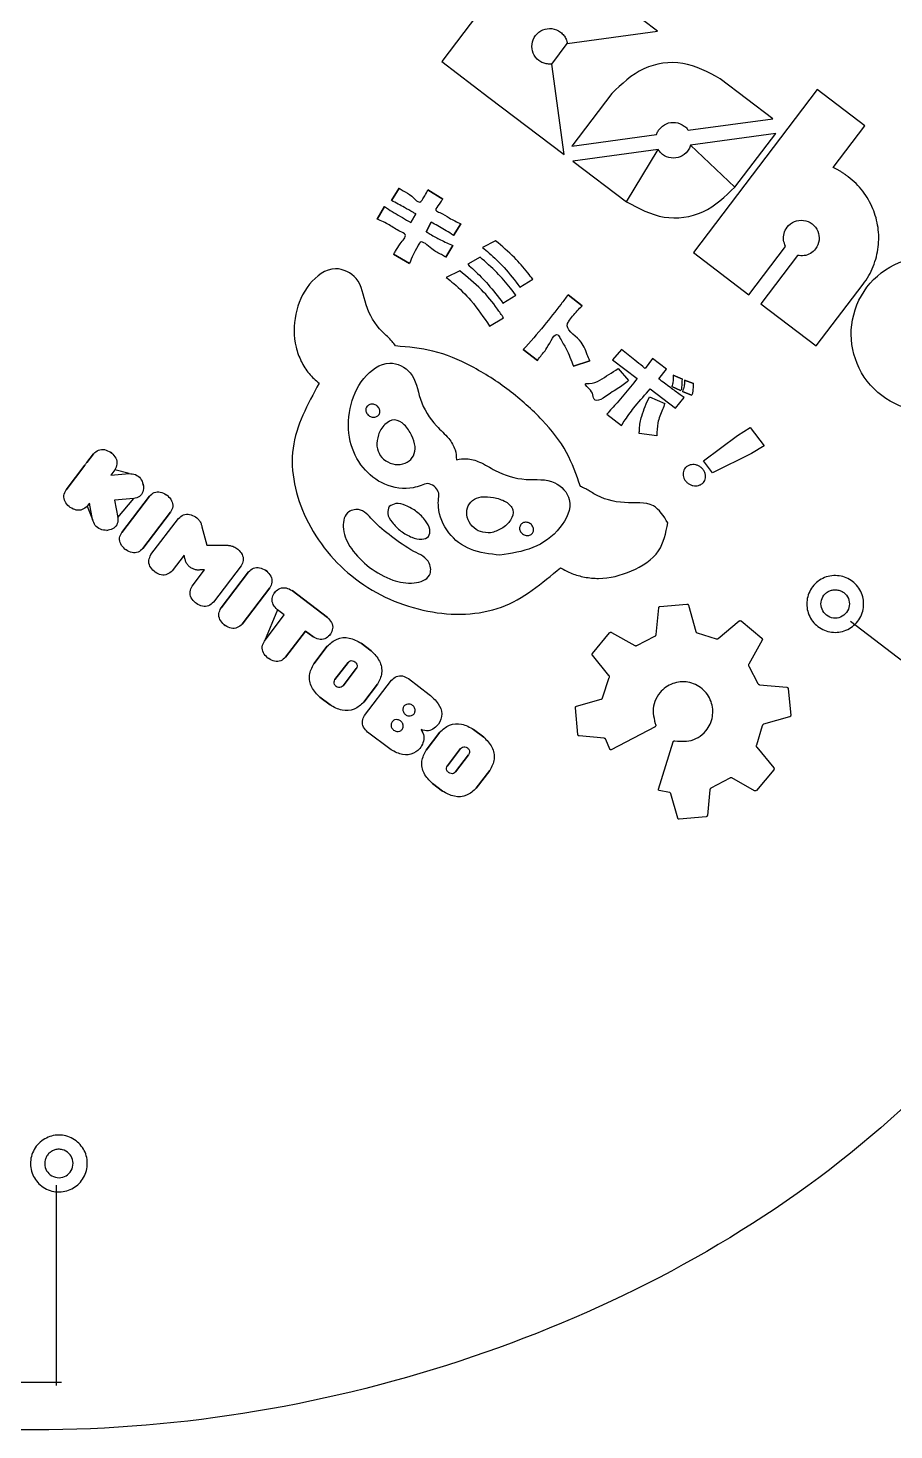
# Model space of a CAD drawing. Extents: x -4 to 108, y 0 to 58.
# Drawn here: x 86.25 to 98.44, y 5.64 to 25.37 of the extents above; entities that cross this region are included whole.
import ezdxf

# ---------------------------------------------------------------- set-up
doc = ezdxf.new("R2010")
doc.units = 0
doc.layers.add('B.Cu', color=7, linetype='CONTINUOUS')

msp = doc.modelspace()

# ---------------------------------------------------------------- linework, layer by layer
at = {"layer": 'B.Cu', "color": 7}
for points in [[(93.841414, 25.151953), (95.110562, 25.325745), (94.056093, 26.12672), (94.472291, 26.674637), (93.806497, 27.180374), (93.390299, 26.632457), (92.073651, 24.899113), (92.739444, 24.393376), (93.796776, 23.590226), (93.624149, 24.863161), (93.624149, 24.863161)], [(96.200463, 23.131681), (96.773279, 23.885783), (95.576125, 23.722226), (95.576125, 23.722226)], [(95.119078, 23.66111), (93.920565, 23.496173), (94.674766, 22.923282)], [(91.36805, 22.940594), (91.473715, 23.113645), (91.473715, 23.113645)], [(91.877816, 23.090374), (92.090493, 22.962207)], [(91.166108, 22.68167), (91.270998, 22.859281)], [(91.638023, 22.63366), (91.708945, 22.753178)], [(91.926976, 22.636931), (91.853437, 22.503178)], [(92.344092, 22.613449), (92.241843, 22.449938)], [(92.232893, 22.309192), (92.130234, 22.145177)], [(91.621853, 22.056212), (91.396345, 22.185151)], [(94.048656, 21.460391), (93.852374, 21.614375), (93.852374, 21.614375)], [(93.219861, 20.84273), (93.421177, 20.689585)], [(93.928952, 20.609978), (94.158087, 20.685719)], [(95.460621, 20.426946), (95.330869, 20.483976), (95.330869, 20.483976)], [(95.614975, 20.365034), (95.491219, 20.413066), (95.491219, 20.413066)], [(95.309926, 20.322819), (95.433811, 20.269436)], [(95.462598, 20.253665), (95.586826, 20.20037)], [(96.414844, 19.74476), (96.609853, 19.487848), (96.432956, 19.379256), (95.886227, 19.107588), (95.756221, 19.278862), (96.237863, 19.636231), (96.414844, 19.74476), (96.414844, 19.74476)], [(87.082382, 19.254739), (87.17678, 19.378572)], [(87.414669, 19.398901), (87.431073, 19.386396)], [(86.788154, 18.868767), (87.052499, 19.215539)], [(87.474496, 19.151622), (87.417336, 19.076639), (87.675096, 19.098666), (87.675096, 19.098666)], [(87.874054, 18.947), (87.877536, 18.927659)], [(87.74, 18.747237), (87.472228, 18.72426), (87.517122, 18.48153)], [(87.572632, 18.27082), (87.961258, 18.780625), (87.961258, 18.780625)], [(88.199147, 18.800954), (88.215551, 18.788449)], [(86.847981, 18.621488), (86.831577, 18.633993)], [(87.161132, 18.451109), (87.117975, 18.683932), (87.08587, 18.641817)], [(88.258974, 18.553675), (87.870348, 18.04387)], [(87.379586, 18.301108), (87.36009, 18.299442)], [(87.632459, 18.023541), (87.616055, 18.036046)], [(88.968805, 17.206512), (89.357431, 17.716317), (89.357431, 17.716317)], [(89.59532, 17.736647), (89.611725, 17.724142)], [(97.617034, 17.663577), (97.617034, 17.663577)], [(89.655147, 17.489367), (89.266521, 16.979562)], [(89.718701, 17.417399), (89.730041, 17.432275)], [(89.96793, 17.452604), (90.465712, 17.073143)], [(97.608286, 17.463487), (97.608286, 17.463487)], [(89.57961, 16.740893), (89.859663, 17.10827), (89.762124, 17.182624)], [(89.028632, 16.959233), (89.012228, 16.971738)], [(90.157379, 16.88132), (89.877326, 16.513943)], [(90.259906, 16.803163), (90.157379, 16.88132), (90.157379, 16.88132)], [(90.509135, 16.838369), (90.497795, 16.823493)], [(90.273969, 16.41934), (90.464757, 16.669619), (90.464757, 16.669619)], [(90.940535, 16.710278), (91.082521, 16.602041)], [(89.639437, 16.493613), (89.623033, 16.506118)], [(90.572473, 16.198941), (90.756365, 16.440174), (90.756365, 16.440174)], [(90.870974, 16.352807), (90.687081, 16.111575)], [(91.169367, 16.132493), (90.978578, 15.882214)], [(90.5028, 15.841555), (90.360814, 15.949792)], [(91.856167, 15.207045), (92.046955, 15.457323), (92.046955, 15.457323)], [(92.522734, 15.497982), (92.66472, 15.389746)], [(92.154748, 14.986746), (92.338563, 15.227878), (92.338563, 15.227878)], [(92.453172, 15.140512), (92.269356, 14.89938)], [(92.751565, 14.920197), (92.560777, 14.669918)], [(92.084998, 14.62926), (91.943012, 14.737496)], [(86.489373, 9.735131), (86.489373, 9.735131)], [(86.583734, 9.558482), (86.583734, 9.558468)]]:
    msp.add_lwpolyline(points, close=True, dxfattribs=at)
for points in [[(95.541767, 23.931942), (96.733413, 24.093065), (95.991454, 24.656658)], [(97.582311, 23.408667), (98.027943, 23.995333), (97.358792, 24.50362), (95.61556, 22.208686), (96.39607, 21.61581), (96.912868, 22.296165)], [(94.467417, 24.448087), (93.90435, 23.706819), (95.095938, 23.870634)], [(92.832717, 22.374904), (92.646814, 22.281801)], [(92.613981, 22.144095), (92.440786, 22.045061)], [(97.080551, 22.168793), (96.563753, 21.488438), (97.344362, 20.895487), (98.00293, 21.76248)], [(92.329685, 21.9518), (92.139075, 21.858426)], [(93.173929, 21.72264), (93.356279, 21.832921)], [(92.934739, 21.499102), (93.117442, 21.609815)], [(92.747583, 21.171975), (92.945425, 21.290432)], [(94.601881, 20.846569), (94.475927, 20.697356), (94.826095, 20.434829)], [(94.557513, 20.57578), (94.702637, 20.407714)], [(95.127487, 20.431672), (95.238229, 20.56771), (95.039599, 20.718811), (94.937495, 20.577019)], [(94.996978, 20.179275), (95.215741, 20.085468)], [(95.009397, 20.29212), (95.365563, 20.020595), (95.485401, 20.167807)], [(94.395785, 19.933115), (94.602768, 19.776244)], [(95.099855, 19.629169), (94.854878, 19.663887)], [(87.983665, 17.957361), (88.372368, 18.467267)], [(88.610257, 18.487596), (88.626661, 18.475091)], [(88.699525, 18.348826), (88.771121, 18.089397), (89.054998, 18.089131)], [(89.190837, 18.045018), (89.207241, 18.032513)], [(88.462035, 17.901644), (88.4488, 17.950033), (88.281381, 17.730411)], [(89.250664, 17.797739), (88.861961, 17.287833)], [(88.043492, 17.710082), (88.027088, 17.722587)], [(88.564245, 17.514783), (88.737104, 17.741542), (88.672153, 17.741629)], [(88.624072, 17.267504), (88.607668, 17.280009)], [(95.091625, 16.831874), (95.127341, 17.210427)], [(95.145487, 17.228517), (95.523925, 17.26266)], [(95.545035, 17.248126), (95.649714, 16.875624)], [(95.962366, 16.77653), (96.261592, 17.024205)], [(96.287189, 17.024157), (96.578956, 16.780679)], [(97.827428, 17.02267), (101.901848, 13.906098)], [(94.193817, 16.566218), (94.437245, 16.857996)], [(94.462383, 16.861877), (94.789845, 16.678037)], [(94.81866, 16.678602), (95.07472, 16.808816)], [(95.670401, 16.855642), (95.934039, 16.772099)], [(96.583528, 16.755504), (96.393406, 16.41679)], [(94.427367, 16.258392), (94.193795, 16.540592)], [(96.394253, 16.388102), (96.523658, 16.143663)], [(90.988479, 15.69432), (91.368217, 16.192466), (91.368217, 16.192466)], [(91.606106, 16.212795), (91.898724, 15.989732)], [(94.338064, 15.942493), (94.431685, 16.230162)], [(96.546969, 16.126899), (96.932194, 16.090589)], [(96.950284, 16.072442), (96.984453, 15.693993)], [(93.989601, 15.424417), (93.95543, 15.802877)], [(93.969992, 15.823988), (94.318082, 15.921806)], [(95.073679, 15.594998), (95.085786, 15.559116)], [(96.969947, 15.672883), (96.603888, 15.569996)], [(91.324519, 15.236483), (91.049858, 15.445858), (91.031902, 15.459546)], [(94.361299, 15.37292), (94.007663, 15.406214)], [(95.07636, 15.535664), (94.459676, 15.212265)], [(96.584189, 15.549253), (96.501952, 15.273993)], [(94.438425, 15.219998), (94.383454, 15.355676)], [(95.123093, 14.658664), (95.330888, 15.32328)], [(95.352308, 15.33677), (95.38979, 15.331239)], [(96.506693, 15.245551), (96.746159, 14.956287)], [(96.129424, 14.813093), (95.863164, 14.669479)], [(96.477441, 14.634379), (96.157996, 14.813657)], [(96.746122, 14.930661), (96.502643, 14.638922)], [(95.277678, 14.609244), (95.134354, 14.639049)], [(95.846372, 14.646167), (95.812421, 14.286204)], [(95.394673, 14.248544), (95.298618, 14.590504)], [(95.794274, 14.268113), (95.415783, 14.23401)], [(86.650184, 9.08427), (86.650184, 6.262047)]]:
    msp.add_lwpolyline(points, dxfattribs=at)
for points, knots in [([(93.624149, 24.863161), (93.603199, 24.862151), (93.56104, 24.860118), (93.498308, 24.877227), (93.422043, 24.920412), (93.352156, 25.010292), (93.333822, 25.144609), (93.385007, 25.270509), (93.492574, 25.353725), (93.627102, 25.372447), (93.732307, 25.329474), (93.793914, 25.267921), (93.827012, 25.212869), (93.836635, 25.172166), (93.841414, 25.151953)], [0, 0, 0, 0, 0.062613, 0.125998, 0.191869, 0.323486, 0.450579, 0.581312, 0.712682, 0.839998, 0.971635, 1.036403, 1.099265, 1.16128, 1.16128, 1.16128, 1.16128]), ([(95.991454, 24.656658), (95.821664, 24.748045), (95.487022, 24.928161), (94.880738, 24.845273), (94.606583, 24.581821), (94.467417, 24.448087)], [0, 0, 0, 0, 0.56841, 1.120285, 1.689238, 1.689238, 1.689238, 1.689238]), ([(95.095938, 23.870634), (95.09901, 23.878938), (95.105203, 23.895684), (95.117289, 23.920008), (95.127732, 23.934945), (95.133013, 23.9425)], [0, 0, 0, 0, 0.026559, 0.053551, 0.081175, 0.081175, 0.081175, 0.081175]), ([(95.133013, 23.9425), (95.165403, 23.973657), (95.229164, 24.034992), (95.36706, 24.050903), (95.459449, 24.01293), (95.507125, 23.972824), (95.526452, 23.953536), (95.536736, 23.939035), (95.541767, 23.931942)], [0, 0, 0, 0, 0.131703, 0.259266, 0.390543, 0.418892, 0.446096, 0.472142, 0.472142, 0.472142, 0.472142]), ([(95.576125, 23.722226), (95.573054, 23.712383), (95.566871, 23.69257), (95.5525, 23.664268), (95.516457, 23.610028), (95.435233, 23.54741), (95.300812, 23.529685), (95.206128, 23.567849), (95.157374, 23.610526), (95.136363, 23.634331), (95.124878, 23.652125), (95.119078, 23.66111)], [0, 0, 0, 0, 0.03089, 0.062178, 0.094788, 0.226139, 0.353943, 0.485283, 0.516663, 0.54808, 0.580132, 0.580132, 0.580132, 0.580132]), ([(98.190326, 22.150092), (98.200165, 22.195996), (98.219639, 22.286852), (98.226254, 22.425696), (98.216381, 22.56293), (98.187754, 22.697517), (98.142526, 22.82879), (98.079844, 22.954948), (98.001712, 23.074569), (97.905812, 23.183475), (97.821436, 23.256385), (97.75889, 23.302015), (97.724184, 23.325694), (97.689974, 23.34867), (97.655301, 23.370352), (97.619464, 23.390373), (97.594737, 23.402549), (97.582311, 23.408667)], [0, 0, 0, 0, 0.140641, 0.278361, 0.4153, 0.552429, 0.689919, 0.830769, 0.974003, 1.117333, 1.264652, 1.307465, 1.349574, 1.390683, 1.43109, 1.472221, 1.513768, 1.513768, 1.513768, 1.513768]), ([(91.473715, 23.113645), (91.49272, 23.101253), (91.553389, 23.06169), (91.650152, 23.025876), (91.756919, 22.887755), (91.806214, 22.962285), (91.842971, 23.011573), (91.865214, 23.061874), (91.877816, 23.090374)], [0, 0, 0, 0, 0.066844, 0.213392, 0.358682, 0.387075, 0.457672, 0.549966, 0.549966, 0.549966, 0.549966]), ([(94.674766, 22.923282), (94.844893, 22.831651), (95.180003, 22.651159), (95.786972, 22.734233), (96.061264, 22.997883), (96.200463, 23.131681)], [0, 0, 0, 0, 0.569597, 1.12197, 1.691133, 1.691133, 1.691133, 1.691133]), ([(91.708945, 22.753178), (91.695377, 22.761245), (91.643475, 22.792104), (91.530362, 22.8556), (91.429451, 22.908441), (91.36805, 22.940594)], [0, 0, 0, 0, 0.047357, 0.181147, 0.389071, 0.389071, 0.389071, 0.389071]), ([(92.090493, 22.962207), (92.085413, 22.956094), (92.066435, 22.933262), (92.040108, 22.884273), (91.961199, 22.804328), (92.086531, 22.760435), (92.183408, 22.688547), (92.287347, 22.63997), (92.344092, 22.613449)], [0, 0, 0, 0, 0.02358, 0.088076, 0.185066, 0.248852, 0.401401, 0.584823, 0.584823, 0.584823, 0.584823]), ([(91.270998, 22.859281), (91.279871, 22.852593), (91.323081, 22.820025), (91.445575, 22.744501), (91.560419, 22.678356), (91.638023, 22.63366)], [0, 0, 0, 0, 0.033327, 0.162296, 0.431055, 0.431055, 0.431055, 0.431055]), ([(91.396345, 22.185151), (91.406343, 22.199602), (91.440051, 22.248322), (91.480118, 22.334373), (91.606047, 22.45727), (91.450012, 22.519897), (91.340213, 22.603626), (91.225075, 22.655238), (91.166108, 22.68167)], [0, 0, 0, 0, 0.052001, 0.175318, 0.321377, 0.402099, 0.582942, 0.772787, 0.772787, 0.772787, 0.772787]), ([(91.853437, 22.503178), (91.873523, 22.491225), (91.9408, 22.451193), (92.065304, 22.382189), (92.174287, 22.334719), (92.232893, 22.309192)], [0, 0, 0, 0, 0.070125, 0.234878, 0.426544, 0.426544, 0.426544, 0.426544]), ([(92.241843, 22.449938), (92.232208, 22.456425), (92.190443, 22.484541), (92.085812, 22.547599), (91.989516, 22.601758), (91.926976, 22.636931)], [0, 0, 0, 0, 0.034844, 0.151034, 0.366302, 0.366302, 0.366302, 0.366302]), ([(96.912868, 22.296165), (96.901288, 22.325339), (96.878057, 22.383866), (96.886253, 22.481218), (96.9335, 22.579891), (97.032347, 22.655878), (97.166829, 22.674183), (97.293196, 22.623175), (97.376308, 22.515213), (97.394543, 22.380652), (97.347455, 22.265474), (97.265875, 22.193117), (97.174535, 22.158206), (97.111907, 22.165261), (97.080551, 22.168793)], [0, 0, 0, 0, 0.093126, 0.186826, 0.283238, 0.414734, 0.54235, 0.673499, 0.804836, 0.93225, 1.063689, 1.159988, 1.253264, 1.34679, 1.34679, 1.34679, 1.34679]), ([(92.130234, 22.145177), (92.110829, 22.15726), (92.045472, 22.197955), (91.933188, 22.241314), (91.785226, 22.408668), (91.725667, 22.268535), (91.667475, 22.182863), (91.6368, 22.097707), (91.621853, 22.056212)], [0, 0, 0, 0, 0.067503, 0.227345, 0.415608, 0.479318, 0.616265, 0.746413, 0.746413, 0.746413, 0.746413]), ([(93.356279, 21.832921), (93.332728, 21.863822), (93.251881, 21.969902), (93.086233, 22.160693), (92.923317, 22.298351), (92.832717, 22.374904)], [0, 0, 0, 0, 0.116576, 0.400191, 0.755507, 0.755507, 0.755507, 0.755507]), ([(93.117442, 21.609815), (93.091747, 21.642924), (93.007088, 21.752012), (92.848367, 21.939878), (92.694857, 22.073629), (92.613981, 22.144095)], [0, 0, 0, 0, 0.125756, 0.414352, 0.735695, 0.735695, 0.735695, 0.735695]), ([(92.646814, 22.281801), (92.678262, 22.255445), (92.784659, 22.16627), (92.971969, 21.989155), (93.102537, 21.816852), (93.173929, 21.72264)], [0, 0, 0, 0, 0.123122, 0.416566, 0.77059, 0.77059, 0.77059, 0.77059]), ([(99.582411, 21.928958), (99.411737, 22.020995), (99.075223, 22.202463), (98.481997, 22.109611), (98.01685, 21.753089), (97.794585, 21.204564), (97.874471, 20.621891), (98.234394, 20.154019), (98.781678, 19.932657), (99.364692, 20.01183), (99.833511, 20.373153), (100.052259, 20.916917), (99.98236, 21.513539), (99.717033, 21.789129), (99.582411, 21.928958)], [0, 0, 0, 0, 0.56833, 1.120556, 1.689595, 2.258837, 2.811337, 3.379721, 3.948664, 4.501281, 5.070522, 5.639562, 6.191905, 6.760793, 6.760793, 6.760793, 6.760793]), ([(98.00293, 21.76248), (98.031058, 21.802543), (98.086746, 21.881862), (98.150403, 22.012499), (98.177049, 22.104335), (98.190326, 22.150092)], [0, 0, 0, 0, 0.146728, 0.290496, 0.433257, 0.433257, 0.433257, 0.433257]), ([(91.4251, 20.894486), (91.408769, 20.916259), (91.374139, 20.962424), (91.311911, 21.030464), (91.15149, 21.169468), (90.986833, 21.448154), (90.940551, 21.856178), (90.535725, 22.054922), (90.167236, 21.768249), (89.993789, 21.350594), (89.985946, 20.953846), (90.091103, 20.678484), (90.199136, 20.501264), (90.300069, 20.412886), (90.349631, 20.369489)], [0, 0, 0, 0, 0.081626, 0.173077, 0.275959, 0.717421, 1.113021, 1.43206, 1.85532, 2.321825, 2.782772, 2.997189, 3.200985, 3.397604, 3.397604, 3.397604, 3.397604]), ([(92.945425, 21.290432), (92.916543, 21.331997), (92.820752, 21.469852), (92.631047, 21.707883), (92.434641, 21.866851), (92.329685, 21.9518)], [0, 0, 0, 0, 0.151911, 0.503832, 0.907727, 0.907727, 0.907727, 0.907727]), ([(92.440786, 22.045061), (92.470181, 22.018021), (92.569039, 21.927084), (92.742694, 21.752258), (92.867273, 21.588036), (92.934739, 21.499102)], [0, 0, 0, 0, 0.119839, 0.403026, 0.737547, 0.737547, 0.737547, 0.737547]), ([(92.139075, 21.858426), (92.174266, 21.830257), (92.297414, 21.731683), (92.518059, 21.515043), (92.66423, 21.296562), (92.747583, 21.171975)], [0, 0, 0, 0, 0.135252, 0.473305, 0.921867, 0.921867, 0.921867, 0.921867]), ([(93.852374, 21.614375), (93.819478, 21.570644), (93.709274, 21.42414), (93.503918, 21.16216), (93.319149, 20.954381), (93.219861, 20.84273)], [0, 0, 0, 0, 0.164174, 0.549996, 0.998127, 0.998127, 0.998127, 0.998127]), ([(94.158087, 20.685719), (94.145431, 20.714382), (94.101782, 20.813236), (94.045509, 20.999317), (93.799115, 21.132425), (93.870807, 21.256975), (93.935223, 21.341412), (94.003298, 21.412815), (94.048656, 21.460391)], [0, 0, 0, 0, 0.093441, 0.322261, 0.613513, 0.640873, 0.739206, 0.935547, 0.935547, 0.935547, 0.935547]), ([(93.421177, 20.689585), (93.432569, 20.706184), (93.475019, 20.768034), (93.567045, 20.856137), (93.676382, 21.122131), (93.762849, 20.962302), (93.842273, 20.831769), (93.895973, 20.694363), (93.928952, 20.609978)], [0, 0, 0, 0, 0.059302, 0.220978, 0.461218, 0.519757, 0.687091, 0.953403, 0.953403, 0.953403, 0.953403]), ([(94.02689, 18.917682), (93.970039, 19.0805), (93.850185, 19.423758), (93.486481, 19.874667), (93.031087, 20.282143), (92.513459, 20.61416), (91.973147, 20.84893), (91.602126, 20.879771), (91.4251, 20.894486)], [0, 0, 0, 0, 0.514057, 1.083748, 1.711393, 2.343608, 2.924191, 3.453984, 3.453984, 3.453984, 3.453984]), ([(94.937495, 20.577019), (94.925951, 20.586483), (94.878203, 20.625623), (94.766476, 20.715658), (94.665859, 20.795683), (94.601881, 20.846569)], [0, 0, 0, 0, 0.044782, 0.18522, 0.430462, 0.430462, 0.430462, 0.430462]), ([(91.968593, 18.921622), (91.938254, 18.939142), (91.878857, 18.973441), (91.778328, 18.924811), (91.583821, 18.869761), (91.262514, 18.915012), (90.938745, 19.17056), (90.75003, 19.560626), (90.756857, 20.022825), (90.931012, 20.441334), (91.299166, 20.727649), (91.704574, 20.529458), (91.748354, 20.119087), (91.947629, 19.805896), (92.166038, 19.615139), (92.271507, 19.448651), (92.278904, 19.340575), (92.282107, 19.293775)], [0, 0, 0, 0, 0.098536, 0.192915, 0.31011, 0.713848, 1.096992, 1.508142, 1.969089, 2.435594, 2.858854, 3.177893, 3.573494, 4.014955, 4.263161, 4.445291, 4.584392, 4.584392, 4.584392, 4.584392]), ([(94.702637, 20.407714), (94.67777, 20.386579), (94.596492, 20.317499), (94.463684, 20.250469), (94.232083, 20.069929), (94.202165, 20.206402), (94.185279, 20.271684), (94.054013, 20.370947), (94.197696, 20.357552), (94.337602, 20.433742), (94.470427, 20.519532), (94.557513, 20.57578)], [0, 0, 0, 0, 0.095551, 0.312314, 0.555255, 0.59481, 0.688443, 0.803777, 0.853601, 1.013662, 1.318419, 1.318419, 1.318419, 1.318419]), ([(90.349631, 20.369489), (90.187538, 20.072631), (89.860055, 19.472876), (90.106999, 18.393041), (90.814841, 17.544018), (91.83078, 17.089289), (92.950502, 17.106068), (93.484118, 17.553698), (93.74631, 17.77364)], [0, 0, 0, 0, 0.98495, 1.989935, 3.09041, 4.204051, 5.23945, 6.239628, 6.239628, 6.239628, 6.239628]), ([(94.826095, 20.434829), (94.794641, 20.396926), (94.70047, 20.283447), (94.559871, 20.113709), (94.444802, 19.987063), (94.395785, 19.933115)], [0, 0, 0, 0, 0.147767, 0.442407, 0.661054, 0.661054, 0.661054, 0.661054]), ([(95.485401, 20.167807), (95.466353, 20.181555), (95.40155, 20.228329), (95.281813, 20.315707), (95.182094, 20.390639), (95.127487, 20.431672)], [0, 0, 0, 0, 0.070474, 0.239761, 0.444675, 0.444675, 0.444675, 0.444675]), ([(95.330869, 20.483976), (95.331189, 20.47381), (95.332206, 20.441526), (95.331086, 20.386382), (95.316988, 20.344034), (95.309926, 20.322819)], [0, 0, 0, 0, 0.030546, 0.097007, 0.163719, 0.163719, 0.163719, 0.163719]), ([(95.433811, 20.269436), (95.436236, 20.270917), (95.450754, 20.27978), (95.456149, 20.341643), (95.458733, 20.390933), (95.460621, 20.426946)], [0, 0, 0, 0, 0.008377, 0.050139, 0.163414, 0.163414, 0.163414, 0.163414]), ([(95.491219, 20.413066), (95.491283, 20.404708), (95.491502, 20.376076), (95.486344, 20.321547), (95.47111, 20.277999), (95.462598, 20.253665)], [0, 0, 0, 0, 0.025084, 0.08593, 0.162991, 0.162991, 0.162991, 0.162991]), ([(95.586826, 20.20037), (95.590124, 20.20331), (95.605579, 20.217087), (95.617059, 20.277218), (95.615829, 20.329053), (95.614975, 20.365034)], [0, 0, 0, 0, 0.013119, 0.061482, 0.171249, 0.171249, 0.171249, 0.171249]), ([(94.602768, 19.776244), (94.620111, 19.802401), (94.681654, 19.895219), (94.812002, 20.07183), (94.937403, 20.211775), (95.009397, 20.29212)], [0, 0, 0, 0, 0.094156, 0.334111, 0.657586, 0.657586, 0.657586, 0.657586]), ([(94.854878, 19.663887), (94.854875, 19.684998), (94.854865, 19.766416), (94.891878, 19.944407), (94.956757, 20.089393), (94.996978, 20.179275)], [0, 0, 0, 0, 0.063289, 0.244081, 0.538979, 0.538979, 0.538979, 0.538979]), ([(91.023428, 20.045769), (91.035944, 20.056392), (91.061416, 20.078011), (91.115163, 20.07891), (91.163741, 20.057262), (91.198012, 20.016283), (91.208426, 19.965793), (91.189808, 19.918556), (91.146935, 19.890754), (91.094663, 19.888631), (91.045553, 19.91072), (91.0118, 19.95127), (90.999983, 20.002923), (91.015666, 20.031584), (91.023428, 20.045769)], [0, 0, 0, 0, 0.047966, 0.097614, 0.151008, 0.203614, 0.251666, 0.298754, 0.34672, 0.396367, 0.449761, 0.502368, 0.55042, 0.597508, 0.597508, 0.597508, 0.597508]), ([(95.215741, 20.085468), (95.203421, 20.057056), (95.165007, 19.968466), (95.107097, 19.819024), (95.102216, 19.691065), (95.099855, 19.629169)], [0, 0, 0, 0, 0.093041, 0.2901, 0.474732, 0.474732, 0.474732, 0.474732]), ([(91.15907, 19.482799), (91.163706, 19.536821), (91.17334, 19.649101), (91.257789, 19.791387), (91.411969, 19.882209), (91.568023, 19.787051), (91.652134, 19.644511), (91.709924, 19.492446), (91.689626, 19.344982), (91.592344, 19.245769), (91.453906, 19.213529), (91.314152, 19.251457), (91.198207, 19.3457), (91.172038, 19.437373), (91.15907, 19.482799)], [0, 0, 0, 0, 0.160824, 0.334256, 0.483639, 0.636135, 0.816588, 0.983296, 1.113591, 1.238896, 1.375333, 1.519892, 1.661244, 1.800084, 1.800084, 1.800084, 1.800084]), ([(87.17678, 19.378572), (87.197997, 19.398035), (87.240724, 19.437228), (87.335457, 19.443633), (87.38765, 19.414159), (87.414669, 19.398901)], [0, 0, 0, 0, 0.084482, 0.170129, 0.26205, 0.26205, 0.26205, 0.26205]), ([(87.431073, 19.386396), (87.452944, 19.364385), (87.495193, 19.321866), (87.514115, 19.228821), (87.487642, 19.177237), (87.474496, 19.151622)], [0, 0, 0, 0, 0.091921, 0.177569, 0.26205, 0.26205, 0.26205, 0.26205]), ([(87.052499, 19.215539), (87.055216, 19.220329), (87.060645, 19.229902), (87.070691, 19.24308), (87.078483, 19.250851), (87.082382, 19.254739)], [0, 0, 0, 0, 0.016507, 0.032994, 0.049501, 0.049501, 0.049501, 0.049501]), ([(92.282107, 19.293775), (92.329872, 19.301765), (92.439585, 19.320117), (92.631053, 19.261005), (92.878236, 19.098615), (93.240292, 18.984906), (93.651388, 19.0455), (93.956612, 18.709306), (93.747156, 18.287622), (93.37041, 18.021623), (93.052421, 17.974045), (92.893086, 17.950205)], [0, 0, 0, 0, 0.143825, 0.330357, 0.581128, 1.032569, 1.439889, 1.754651, 2.168914, 2.642886, 3.118891, 3.118891, 3.118891, 3.118891]), ([(95.470602, 19.111026), (95.473285, 19.123527), (95.478557, 19.148096), (95.500568, 19.180113), (95.531018, 19.204397), (95.567435, 19.220913), (95.608053, 19.226875), (95.649549, 19.221854), (95.689796, 19.208125), (95.725865, 19.184546), (95.755044, 19.153173), (95.777096, 19.117423), (95.788677, 19.07835), (95.788367, 19.039128), (95.778213, 19.002049), (95.756767, 18.969937), (95.726103, 18.945783), (95.689823, 18.929159), (95.649238, 18.923197), (95.60773, 18.928126), (95.567489, 18.942016), (95.531385, 18.965535), (95.502053, 18.996855), (95.480267, 19.032643), (95.468144, 19.071812), (95.469784, 19.097986), (95.470602, 19.111026)], [0, 0, 0, 0, 0.038048, 0.074776, 0.113779, 0.153763, 0.193317, 0.235345, 0.278031, 0.319829, 0.363214, 0.405603, 0.444801, 0.483766, 0.521814, 0.558562, 0.597536, 0.637484, 0.676999, 0.718961, 0.761748, 0.803626, 0.846911, 0.889373, 0.928577, 0.967498, 0.967498, 0.967498, 0.967498]), ([(87.675096, 19.098666), (87.705595, 19.096444), (87.766353, 19.092017), (87.843428, 19.033195), (87.863819, 18.975806), (87.874054, 18.947)], [0, 0, 0, 0, 0.090442, 0.180172, 0.270601, 0.270601, 0.270601, 0.270601]), ([(86.831577, 18.633993), (86.809706, 18.656004), (86.767457, 18.698524), (86.748535, 18.791568), (86.775008, 18.843152), (86.788154, 18.868767)], [0, 0, 0, 0, 0.091921, 0.177569, 0.26205, 0.26205, 0.26205, 0.26205]), ([(87.877536, 18.927659), (87.878497, 18.898338), (87.880364, 18.841312), (87.82401, 18.767386), (87.768527, 18.754079), (87.74, 18.747237)], [0, 0, 0, 0, 0.086117, 0.167488, 0.253605, 0.253605, 0.253605, 0.253605]), ([(87.961258, 18.780625), (87.982475, 18.800088), (88.025202, 18.839281), (88.119935, 18.845686), (88.172128, 18.816212), (88.199147, 18.800954)], [0, 0, 0, 0, 0.084482, 0.170129, 0.26205, 0.26205, 0.26205, 0.26205]), ([(88.215551, 18.788449), (88.237422, 18.766438), (88.279671, 18.723918), (88.298593, 18.630874), (88.27212, 18.57929), (88.258974, 18.553675)], [0, 0, 0, 0, 0.091921, 0.177569, 0.26205, 0.26205, 0.26205, 0.26205]), ([(92.893086, 17.950205), (92.751063, 17.965142), (92.480086, 17.993641), (92.143604, 18.243211), (92.022803, 18.538653), (92.026908, 18.737888), (92.040797, 18.848444), (91.99267, 18.89722), (91.968593, 18.921622)], [0, 0, 0, 0, 0.422044, 0.805251, 1.19752, 1.31467, 1.411986, 1.509419, 1.509419, 1.509419, 1.509419]), ([(92.762493, 18.263049), (92.815547, 18.280062), (92.924673, 18.315057), (93.048007, 18.425264), (93.104872, 18.595845), (92.969212, 18.720363), (92.808351, 18.764361), (92.642743, 18.782654), (92.501239, 18.730523), (92.422624, 18.616365), (92.422315, 18.47604), (92.494878, 18.352678), (92.617305, 18.267154), (92.713987, 18.26442), (92.762493, 18.263049)], [0, 0, 0, 0, 0.165446, 0.340306, 0.48588, 0.636428, 0.82044, 0.992401, 1.126371, 1.251025, 1.383199, 1.524359, 1.666285, 1.80919, 1.80919, 1.80919, 1.80919]), ([(95.25668, 18.404325), (95.19682, 18.500321), (95.059498, 18.720546), (94.621481, 18.659979), (94.317675, 18.745648), (94.150482, 18.855725), (94.087811, 18.88931), (94.046689, 18.908461), (94.02689, 18.917682)], [0, 0, 0, 0, 0.314723, 0.722002, 1.173489, 1.250558, 1.321117, 1.386632, 1.386632, 1.386632, 1.386632]), ([(87.08587, 18.641817), (87.064653, 18.622355), (87.021927, 18.583161), (86.927193, 18.576756), (86.875, 18.60623), (86.847981, 18.621488)], [0, 0, 0, 0, 0.084482, 0.170129, 0.26205, 0.26205, 0.26205, 0.26205]), ([(91.05736, 17.776518), (90.965286, 17.859856), (90.798993, 18.010371), (90.67141, 18.284551), (90.698893, 18.554061), (90.946283, 18.628738), (91.12469, 18.403594), (91.372971, 18.207206), (91.638589, 18.011611), (91.918944, 17.896077), (91.930606, 17.618439), (91.655313, 17.535073), (91.357828, 17.586911), (91.163864, 17.70931), (91.05736, 17.776518)], [0, 0, 0, 0, 0.368018, 0.664674, 0.897561, 1.060947, 1.304989, 1.661856, 2.037129, 2.312484, 2.480732, 2.719528, 3.024831, 3.396616, 3.396616, 3.396616, 3.396616]), ([(91.334136, 18.635663), (91.364677, 18.652793), (91.437811, 18.693812), (91.582553, 18.647268), (91.725134, 18.567665), (91.843028, 18.449562), (91.915879, 18.330542), (91.904361, 18.199813), (91.777677, 18.161511), (91.642364, 18.200299), (91.495481, 18.283421), (91.381785, 18.398089), (91.299921, 18.524524), (91.324059, 18.602929), (91.334136, 18.635663)], [0, 0, 0, 0, 0.101464, 0.242966, 0.42098, 0.59744, 0.735256, 0.833966, 0.935505, 1.077021, 1.255036, 1.431496, 1.569326, 1.66811, 1.66811, 1.66811, 1.66811]), ([(87.36009, 18.299442), (87.329587, 18.301657), (87.268827, 18.306069), (87.191701, 18.364863), (87.171349, 18.422283), (87.161132, 18.451109)], [0, 0, 0, 0, 0.090455, 0.180185, 0.27064, 0.27064, 0.27064, 0.27064]), ([(87.517122, 18.48153), (87.518093, 18.452225), (87.519983, 18.395203), (87.463611, 18.321282), (87.408118, 18.307959), (87.379586, 18.301108)], [0, 0, 0, 0, 0.08607, 0.167468, 0.253609, 0.253609, 0.253609, 0.253609]), ([(88.372368, 18.467267), (88.393585, 18.486729), (88.436312, 18.525923), (88.531045, 18.532328), (88.583238, 18.502854), (88.610257, 18.487596)], [0, 0, 0, 0, 0.084482, 0.170129, 0.26205, 0.26205, 0.26205, 0.26205]), ([(88.626661, 18.475091), (88.639636, 18.46348), (88.664969, 18.44081), (88.690308, 18.396548), (88.69649, 18.364543), (88.699525, 18.348826)], [0, 0, 0, 0, 0.052028, 0.101585, 0.149402, 0.149402, 0.149402, 0.149402]), ([(93.187138, 18.381588), (93.199654, 18.392211), (93.225126, 18.413829), (93.278872, 18.414728), (93.327451, 18.393081), (93.361721, 18.352102), (93.372136, 18.301612), (93.353517, 18.254374), (93.310644, 18.226573), (93.258372, 18.22445), (93.209262, 18.246539), (93.17551, 18.287088), (93.163693, 18.338742), (93.179376, 18.367403), (93.187138, 18.381588)], [0, 0, 0, 0, 0.047966, 0.097614, 0.151008, 0.203614, 0.251666, 0.298754, 0.34672, 0.396367, 0.449761, 0.502368, 0.55042, 0.597508, 0.597508, 0.597508, 0.597508]), ([(93.74631, 17.77364), (93.798292, 17.74447), (93.90463, 17.684798), (94.086845, 17.636275), (94.373925, 17.606591), (94.748154, 17.704327), (95.166561, 17.962331), (95.228017, 18.263746), (95.25668, 18.404325)], [0, 0, 0, 0, 0.178181, 0.364496, 0.561214, 1.037157, 1.511119, 1.925384, 1.925384, 1.925384, 1.925384]), ([(87.616055, 18.036046), (87.594184, 18.058057), (87.551935, 18.100577), (87.533013, 18.193621), (87.559486, 18.245205), (87.572632, 18.27082)], [0, 0, 0, 0, 0.091921, 0.177569, 0.26205, 0.26205, 0.26205, 0.26205]), ([(87.870348, 18.04387), (87.849131, 18.024407), (87.806405, 17.985214), (87.711671, 17.978809), (87.659478, 18.008283), (87.632459, 18.023541)], [0, 0, 0, 0, 0.084482, 0.170129, 0.26205, 0.26205, 0.26205, 0.26205]), ([(88.027088, 17.722587), (88.005222, 17.744606), (87.96298, 17.787146), (87.944088, 17.880182), (87.970537, 17.93176), (87.983665, 17.957361)], [0, 0, 0, 0, 0.091928, 0.177594, 0.262022, 0.262022, 0.262022, 0.262022]), ([(89.054998, 18.089131), (89.060754, 18.088983), (89.072196, 18.088688), (89.089147, 18.086204), (89.100104, 18.083327), (89.105561, 18.081895)], [0, 0, 0, 0, 0.017264, 0.034317, 0.051237, 0.051237, 0.051237, 0.051237]), ([(89.105561, 18.081895), (89.115447, 18.07981), (89.135514, 18.075577), (89.164491, 18.063147), (89.18195, 18.051133), (89.190837, 18.045018)], [0, 0, 0, 0, 0.030266, 0.061436, 0.09375, 0.09375, 0.09375, 0.09375]), ([(89.207241, 18.032513), (89.229112, 18.010502), (89.271361, 17.967982), (89.290283, 17.874937), (89.26381, 17.823354), (89.250664, 17.797739)], [0, 0, 0, 0, 0.091921, 0.177569, 0.26205, 0.26205, 0.26205, 0.26205]), ([(88.672153, 17.741629), (88.655846, 17.740833), (88.623352, 17.739245), (88.576143, 17.753673), (88.534157, 17.778459), (88.499152, 17.812384), (88.472756, 17.854008), (88.465617, 17.885728), (88.462035, 17.901644)], [0, 0, 0, 0, 0.048665, 0.096971, 0.145472, 0.193814, 0.242103, 0.290735, 0.290735, 0.290735, 0.290735]), ([(89.357431, 17.716317), (89.378648, 17.73578), (89.421375, 17.774974), (89.516108, 17.781378), (89.568302, 17.751904), (89.59532, 17.736647)], [0, 0, 0, 0, 0.084482, 0.170129, 0.26205, 0.26205, 0.26205, 0.26205]), ([(88.281381, 17.730411), (88.260173, 17.710969), (88.217445, 17.671801), (88.122729, 17.665369), (88.070518, 17.694831), (88.043492, 17.710082)], [0, 0, 0, 0, 0.084428, 0.170094, 0.262022, 0.262022, 0.262022, 0.262022]), ([(89.611725, 17.724142), (89.633595, 17.702131), (89.675844, 17.659611), (89.694767, 17.566566), (89.668293, 17.514982), (89.655147, 17.489367)], [0, 0, 0, 0, 0.091921, 0.177569, 0.26205, 0.26205, 0.26205, 0.26205]), ([(97.617034, 17.663577), (97.651319, 17.660464), (97.719615, 17.654264), (97.81494, 17.612267), (97.925188, 17.52784), (98.01538, 17.371376), (98.015146, 17.155318), (97.907272, 16.967108), (97.719089, 16.859181), (97.502873, 16.859181), (97.31469, 16.967108), (97.206815, 17.155317), (97.206585, 17.371378), (97.297468, 17.529058), (97.410369, 17.614588), (97.510176, 17.656814), (97.581313, 17.661316), (97.617034, 17.663577)], [0, 0, 0, 0, 0.102712, 0.204604, 0.307316, 0.516394, 0.719274, 0.928352, 1.13743, 1.34031, 1.549388, 1.758466, 1.961346, 2.170424, 2.277168, 2.382995, 2.489739, 2.489739, 2.489739, 2.489739]), ([(88.607668, 17.280009), (88.585802, 17.302029), (88.54356, 17.344568), (88.524668, 17.437604), (88.551117, 17.489182), (88.564245, 17.514783)], [0, 0, 0, 0, 0.091928, 0.177594, 0.262022, 0.262022, 0.262022, 0.262022]), ([(89.762124, 17.182624), (89.740253, 17.204635), (89.698004, 17.247155), (89.679082, 17.3402), (89.705555, 17.391784), (89.718701, 17.417399)], [0, 0, 0, 0, 0.091921, 0.177569, 0.26205, 0.26205, 0.26205, 0.26205]), ([(89.730041, 17.432275), (89.751258, 17.451737), (89.793985, 17.490931), (89.888718, 17.497336), (89.940911, 17.467862), (89.96793, 17.452604)], [0, 0, 0, 0, 0.084482, 0.170129, 0.26205, 0.26205, 0.26205, 0.26205]), ([(97.608286, 17.463487), (97.591088, 17.461995), (97.556831, 17.459022), (97.508973, 17.438106), (97.453641, 17.395985), (97.408577, 17.317644), (97.408676, 17.209635), (97.46262, 17.115524), (97.556711, 17.061556), (97.664827, 17.061556), (97.758919, 17.115524), (97.812863, 17.209635), (97.81296, 17.317646), (97.76761, 17.396483), (97.711191, 17.439058), (97.661494, 17.460068), (97.626072, 17.462344), (97.608286, 17.463487)], [0, 0, 0, 0, 0.0515, 0.102587, 0.154086, 0.258625, 0.360065, 0.464604, 0.56915, 0.670596, 0.775141, 0.87968, 0.98112, 1.085659, 1.138814, 1.191516, 1.244671, 1.244671, 1.244671, 1.244671]), ([(88.861961, 17.287833), (88.840753, 17.268391), (88.798025, 17.229223), (88.703309, 17.222791), (88.651098, 17.252253), (88.624072, 17.267504)], [0, 0, 0, 0, 0.084428, 0.170094, 0.262022, 0.262022, 0.262022, 0.262022]), ([(89.012228, 16.971738), (88.990357, 16.993749), (88.948108, 17.036269), (88.929186, 17.129314), (88.955659, 17.180897), (88.968805, 17.206512)], [0, 0, 0, 0, 0.091921, 0.177569, 0.26205, 0.26205, 0.26205, 0.26205]), ([(95.127341, 17.210427), (95.128156, 17.213396), (95.129786, 17.219336), (95.136581, 17.226239), (95.142531, 17.227761), (95.145487, 17.228517)], [0, 0, 0, 0, 0.009147, 0.018296, 0.027336, 0.027336, 0.027336, 0.027336]), ([(95.523925, 17.26266), (95.526989, 17.26251), (95.533172, 17.262205), (95.541148, 17.25655), (95.543743, 17.250926), (95.545035, 17.248126)], [0, 0, 0, 0, 0.009073, 0.018309, 0.027468, 0.027468, 0.027468, 0.027468]), ([(89.266521, 16.979562), (89.245304, 16.9601), (89.202578, 16.920906), (89.107845, 16.914501), (89.055651, 16.943975), (89.028632, 16.959233)], [0, 0, 0, 0, 0.084482, 0.170129, 0.26205, 0.26205, 0.26205, 0.26205]), ([(90.465712, 17.073143), (90.487583, 17.051132), (90.529832, 17.008612), (90.548755, 16.915567), (90.522281, 16.863984), (90.509135, 16.838369)], [0, 0, 0, 0, 0.091921, 0.177569, 0.26205, 0.26205, 0.26205, 0.26205]), ([(96.261592, 17.024205), (96.264236, 17.025754), (96.269554, 17.028867), (96.279262, 17.028862), (96.284558, 17.025719), (96.287189, 17.024157)], [0, 0, 0, 0, 0.00909, 0.018279, 0.02735, 0.02735, 0.02735, 0.02735]), ([(90.497795, 16.823493), (90.476578, 16.80403), (90.433852, 16.764836), (90.339119, 16.758431), (90.286925, 16.787906), (90.259906, 16.803163)], [0, 0, 0, 0, 0.084482, 0.170129, 0.26205, 0.26205, 0.26205, 0.26205]), ([(90.464757, 16.669619), (90.507191, 16.708544), (90.592644, 16.786932), (90.78211, 16.799741), (90.886498, 16.740793), (90.940535, 16.710278)], [0, 0, 0, 0, 0.168963, 0.340259, 0.524101, 0.524101, 0.524101, 0.524101]), ([(94.437245, 16.857996), (94.439569, 16.859994), (94.444242, 16.864011), (94.453794, 16.865789), (94.459575, 16.863637), (94.462448, 16.862568)], [0, 0, 0, 0, 0.009093, 0.018287, 0.027372, 0.027372, 0.027372, 0.027372]), ([(95.07472, 16.808816), (95.077488, 16.810508), (95.083192, 16.813995), (95.089242, 16.822245), (95.090847, 16.828729), (95.091625, 16.831874)], [0, 0, 0, 0, 0.009679, 0.019945, 0.029609, 0.029609, 0.029609, 0.029609]), ([(95.649714, 16.875624), (95.650997, 16.872644), (95.653656, 16.866471), (95.661148, 16.85942), (95.66738, 16.856876), (95.670401, 16.855642)], [0, 0, 0, 0, 0.009666, 0.020029, 0.029778, 0.029778, 0.029778, 0.029778]), ([(95.934039, 16.772099), (95.937197, 16.771324), (95.94371, 16.769727), (95.953857, 16.771345), (95.959586, 16.774836), (95.962366, 16.77653)], [0, 0, 0, 0, 0.009696, 0.020001, 0.029715, 0.029715, 0.029715, 0.029715]), ([(96.578956, 16.780679), (96.580957, 16.778362), (96.584983, 16.773703), (96.586783, 16.764151), (96.584609, 16.758376), (96.583528, 16.755504)], [0, 0, 0, 0, 0.009084, 0.018273, 0.027363, 0.027363, 0.027363, 0.027363]), ([(89.623033, 16.506118), (89.601162, 16.528129), (89.558913, 16.570649), (89.539991, 16.663694), (89.566464, 16.715278), (89.57961, 16.740893)], [0, 0, 0, 0, 0.091921, 0.177569, 0.26205, 0.26205, 0.26205, 0.26205]), ([(91.082521, 16.602041), (91.126263, 16.558019), (91.210761, 16.47298), (91.248605, 16.28689), (91.195659, 16.183723), (91.169367, 16.132493)], [0, 0, 0, 0, 0.183842, 0.355138, 0.524101, 0.524101, 0.524101, 0.524101]), ([(94.789845, 16.678037), (94.792888, 16.676889), (94.799178, 16.674514), (94.809454, 16.674719), (94.815656, 16.677335), (94.81866, 16.678602)], [0, 0, 0, 0, 0.009707, 0.020064, 0.029795, 0.029795, 0.029795, 0.029795]), ([(89.877326, 16.513943), (89.856109, 16.49448), (89.813383, 16.455286), (89.71865, 16.448882), (89.666456, 16.478356), (89.639437, 16.493613)], [0, 0, 0, 0, 0.084482, 0.170129, 0.26205, 0.26205, 0.26205, 0.26205]), ([(90.360814, 15.949792), (90.317078, 15.993822), (90.232587, 16.078882), (90.194773, 16.264962), (90.247695, 16.368124), (90.273969, 16.41934)], [0, 0, 0, 0, 0.183849, 0.355163, 0.524073, 0.524073, 0.524073, 0.524073]), ([(90.756365, 16.440174), (90.765158, 16.448332), (90.78279, 16.46469), (90.821132, 16.467147), (90.855996, 16.452044), (90.879776, 16.422415), (90.88759, 16.38481), (90.876502, 16.363455), (90.870974, 16.352807)], [0, 0, 0, 0, 0.035052, 0.070286, 0.10781, 0.145274, 0.180531, 0.215591, 0.215591, 0.215591, 0.215591]), ([(94.193795, 16.540592), (94.192239, 16.543234), (94.189108, 16.548552), (94.18911, 16.558275), (94.192255, 16.563582), (94.193817, 16.566218)], [0, 0, 0, 0, 0.009094, 0.018303, 0.027386, 0.027386, 0.027386, 0.027386]), ([(96.393406, 16.41679), (96.392201, 16.413776), (96.389707, 16.407541), (96.390098, 16.397225), (96.392893, 16.391088), (96.394253, 16.388102)], [0, 0, 0, 0, 0.009671, 0.020006, 0.029801, 0.029801, 0.029801, 0.029801]), ([(90.687081, 16.111575), (90.678279, 16.103423), (90.660625, 16.087074), (90.622293, 16.084645), (90.587423, 16.099726), (90.563623, 16.129343), (90.555834, 16.166966), (90.566936, 16.188301), (90.572473, 16.198941)], [0, 0, 0, 0, 0.035061, 0.070317, 0.107781, 0.145305, 0.180539, 0.215591, 0.215591, 0.215591, 0.215591]), ([(91.368217, 16.192466), (91.389434, 16.211928), (91.432161, 16.251122), (91.526894, 16.257527), (91.579087, 16.228053), (91.606106, 16.212795)], [0, 0, 0, 0, 0.084482, 0.170129, 0.26205, 0.26205, 0.26205, 0.26205]), ([(94.431685, 16.230162), (94.432473, 16.233307), (94.434095, 16.239787), (94.432624, 16.249941), (94.429087, 16.255628), (94.427367, 16.258392)], [0, 0, 0, 0, 0.009677, 0.019936, 0.029638, 0.029638, 0.029638, 0.029638]), ([(91.898724, 15.989732), (91.944276, 15.94972), (92.028279, 15.875932), (92.094033, 15.717182), (92.047074, 15.585906), (91.97094, 15.510718), (91.883462, 15.465039), (91.818954, 15.485187), (91.784487, 15.495952)], [0, 0, 0, 0, 0.181014, 0.333814, 0.482796, 0.564838, 0.655495, 0.759509, 0.759509, 0.759509, 0.759509]), ([(95.38979, 15.331239), (95.392401, 15.330973), (95.397984, 15.330404), (95.406576, 15.329997), (95.45832, 15.330727), (95.554546, 15.324946), (95.687585, 15.379495), (95.81732, 15.488505), (95.90204, 15.672047), (95.881427, 15.898189), (95.750686, 16.084954), (95.543542, 16.18015), (95.317367, 16.159932), (95.151997, 16.043734), (95.067887, 15.896575), (95.038258, 15.755973), (95.060524, 15.662225), (95.069613, 15.611305), (95.071445, 15.60292), (95.072967, 15.597524), (95.073679, 15.594998)], [0, 0, 0, 0, 0.007874, 0.016833, 0.025783, 0.163153, 0.301515, 0.444885, 0.664617, 0.877835, 1.097559, 1.317271, 1.530471, 1.750197, 1.893568, 2.031927, 2.169299, 2.178213, 2.187158, 2.19503, 2.19503, 2.19503, 2.19503]), ([(96.523658, 16.143663), (96.52537, 16.140898), (96.528907, 16.135185), (96.537274, 16.129211), (96.543806, 16.127654), (96.546969, 16.126899)], [0, 0, 0, 0, 0.009703, 0.020039, 0.029744, 0.029744, 0.029744, 0.029744]), ([(96.932194, 16.090589), (96.935162, 16.089875), (96.94117, 16.088431), (96.947998, 16.081444), (96.949525, 16.075432), (96.950284, 16.072442)], [0, 0, 0, 0, 0.009033, 0.018289, 0.027449, 0.027449, 0.027449, 0.027449]), ([(90.978578, 15.882214), (90.936153, 15.84331), (90.850699, 15.764947), (90.661249, 15.752111), (90.556845, 15.811047), (90.5028, 15.841555)], [0, 0, 0, 0, 0.168909, 0.340224, 0.524073, 0.524073, 0.524073, 0.524073]), ([(91.543239, 15.824794), (91.553965, 15.834654), (91.575565, 15.854509), (91.622603, 15.856812), (91.665193, 15.838054), (91.695016, 15.801623), (91.703932, 15.756629), (91.688299, 15.714249), (91.651574, 15.687967), (91.605859, 15.684686), (91.56284, 15.703786), (91.533476, 15.739875), (91.523206, 15.785796), (91.536595, 15.811861), (91.543239, 15.824794)], [0, 0, 0, 0, 0.042541, 0.085668, 0.131955, 0.178207, 0.221285, 0.263815, 0.306261, 0.349316, 0.395567, 0.441853, 0.484958, 0.527414, 0.527414, 0.527414, 0.527414]), ([(93.95543, 15.802877), (93.955582, 15.805948), (93.955889, 15.81214), (93.961558, 15.82012), (93.96719, 15.822702), (93.969992, 15.823988)], [0, 0, 0, 0, 0.009093, 0.018337, 0.027493, 0.027493, 0.027493, 0.027493]), ([(94.318082, 15.921806), (94.321069, 15.923077), (94.327252, 15.925707), (94.334391, 15.933158), (94.336863, 15.93944), (94.338064, 15.942493)], [0, 0, 0, 0, 0.009677, 0.020034, 0.029824, 0.029824, 0.029824, 0.029824]), ([(91.031902, 15.459546), (91.010031, 15.481557), (90.967782, 15.524077), (90.94886, 15.617122), (90.975333, 15.668705), (90.988479, 15.69432)], [0, 0, 0, 0, 0.091921, 0.177569, 0.26205, 0.26205, 0.26205, 0.26205]), ([(91.37628, 15.605775), (91.386999, 15.615628), (91.408584, 15.635469), (91.455604, 15.63771), (91.498147, 15.61892), (91.527986, 15.582545), (91.536963, 15.53758), (91.521312, 15.495201), (91.484586, 15.468882), (91.438833, 15.465561), (91.395804, 15.484666), (91.366432, 15.520764), (91.356191, 15.566731), (91.369614, 15.59282), (91.37628, 15.605775)], [0, 0, 0, 0, 0.04251, 0.085596, 0.131875, 0.17812, 0.221156, 0.263655, 0.306186, 0.349263, 0.395515, 0.441803, 0.48493, 0.527471, 0.527471, 0.527471, 0.527471]), ([(96.984453, 15.693993), (96.984301, 15.690934), (96.983995, 15.684756), (96.978355, 15.676782), (96.97274, 15.674178), (96.969947, 15.672883)], [0, 0, 0, 0, 0.00906, 0.018298, 0.027443, 0.027443, 0.027443, 0.027443]), ([(91.784487, 15.495952), (91.801086, 15.465369), (91.832905, 15.406742), (91.815129, 15.307634), (91.761411, 15.209448), (91.643162, 15.130694), (91.471803, 15.143384), (91.376016, 15.203931), (91.324519, 15.236483)], [0, 0, 0, 0, 0.101452, 0.194487, 0.286088, 0.434549, 0.590358, 0.771522, 0.771522, 0.771522, 0.771522]), ([(92.046955, 15.457323), (92.089389, 15.496249), (92.174842, 15.574636), (92.364309, 15.587446), (92.468696, 15.528497), (92.522734, 15.497982)], [0, 0, 0, 0, 0.168963, 0.340259, 0.524101, 0.524101, 0.524101, 0.524101]), ([(94.007663, 15.406214), (94.004705, 15.407036), (93.998772, 15.408683), (93.991888, 15.415499), (93.99036, 15.421457), (93.989601, 15.424417)], [0, 0, 0, 0, 0.009122, 0.018289, 0.027345, 0.027345, 0.027345, 0.027345]), ([(95.085786, 15.559116), (95.08626, 15.556111), (95.087212, 15.550082), (95.083634, 15.541151), (95.078775, 15.537485), (95.07636, 15.535664)], [0, 0, 0, 0, 0.009022, 0.018097, 0.027061, 0.027061, 0.027061, 0.027061]), ([(96.603888, 15.569996), (96.600919, 15.568665), (96.594811, 15.565927), (96.587742, 15.558515), (96.585349, 15.552277), (96.584189, 15.549253)], [0, 0, 0, 0, 0.009707, 0.019976, 0.029636, 0.029636, 0.029636, 0.029636]), ([(91.943012, 14.737496), (91.899276, 14.781527), (91.814785, 14.866586), (91.776971, 15.052666), (91.829893, 15.155828), (91.856167, 15.207045)], [0, 0, 0, 0, 0.183849, 0.355163, 0.524073, 0.524073, 0.524073, 0.524073]), ([(92.338563, 15.227878), (92.347365, 15.236057), (92.364995, 15.252439), (92.403357, 15.254874), (92.438183, 15.239734), (92.46199, 15.210151), (92.46983, 15.172532), (92.458718, 15.151173), (92.453172, 15.140512)], [0, 0, 0, 0, 0.035106, 0.070321, 0.107838, 0.145295, 0.180533, 0.215647, 0.215647, 0.215647, 0.215647]), ([(92.66472, 15.389746), (92.708461, 15.345724), (92.792959, 15.260684), (92.830804, 15.074594), (92.777857, 14.971427), (92.751565, 14.920197)], [0, 0, 0, 0, 0.183842, 0.355138, 0.524101, 0.524101, 0.524101, 0.524101]), ([(94.383454, 15.355676), (94.381936, 15.358508), (94.378817, 15.364326), (94.370817, 15.370576), (94.364413, 15.372153), (94.361299, 15.37292)], [0, 0, 0, 0, 0.00958, 0.019677, 0.029234, 0.029234, 0.029234, 0.029234]), ([(94.459676, 15.212265), (94.45695, 15.2113), (94.451621, 15.209414), (94.44286, 15.212502), (94.439938, 15.217441), (94.438425, 15.219998)], [0, 0, 0, 0, 0.008496, 0.01661, 0.025317, 0.025317, 0.025317, 0.025317]), ([(95.330888, 15.32328), (95.332258, 15.326021), (95.334996, 15.331497), (95.343173, 15.336642), (95.34927, 15.336728), (95.352308, 15.33677)], [0, 0, 0, 0, 0.009081, 0.018143, 0.027147, 0.027147, 0.027147, 0.027147]), ([(96.501952, 15.273993), (96.501254, 15.270809), (96.499814, 15.264237), (96.501477, 15.254082), (96.50499, 15.248336), (96.506693, 15.245551)], [0, 0, 0, 0, 0.009729, 0.020083, 0.029822, 0.029822, 0.029822, 0.029822]), ([(92.269356, 14.89938), (92.260539, 14.891201), (92.242871, 14.874813), (92.204502, 14.872344), (92.169621, 14.88743), (92.145813, 14.917055), (92.138053, 14.954725), (92.149189, 14.976084), (92.154748, 14.986746)], [0, 0, 0, 0, 0.035146, 0.070425, 0.10789, 0.145415, 0.180672, 0.215809, 0.215809, 0.215809, 0.215809]), ([(96.157996, 14.813657), (96.154967, 14.814804), (96.148721, 14.817169), (96.138525, 14.816961), (96.132392, 14.814355), (96.129424, 14.813093)], [0, 0, 0, 0, 0.009667, 0.01993, 0.029554, 0.029554, 0.029554, 0.029554]), ([(96.746159, 14.956287), (96.747707, 14.953642), (96.750822, 14.948321), (96.750816, 14.938607), (96.747681, 14.933299), (96.746122, 14.930661)], [0, 0, 0, 0, 0.009091, 0.018287, 0.027373, 0.027373, 0.027373, 0.027373]), ([(92.560777, 14.669918), (92.518351, 14.631014), (92.432897, 14.552652), (92.243447, 14.539815), (92.139043, 14.598751), (92.084998, 14.62926)], [0, 0, 0, 0, 0.168909, 0.340224, 0.524073, 0.524073, 0.524073, 0.524073]), ([(95.134354, 14.639049), (95.131656, 14.640103), (95.126381, 14.642162), (95.121761, 14.650156), (95.122641, 14.655778), (95.123093, 14.658664)], [0, 0, 0, 0, 0.008509, 0.016641, 0.025219, 0.025219, 0.025219, 0.025219]), ([(95.298618, 14.590504), (95.297346, 14.593444), (95.294722, 14.599502), (95.287084, 14.606257), (95.280763, 14.608264), (95.277678, 14.609244)], [0, 0, 0, 0, 0.009537, 0.019658, 0.029312, 0.029312, 0.029312, 0.029312]), ([(95.863164, 14.669479), (95.860401, 14.667756), (95.8547, 14.664202), (95.848722, 14.655848), (95.847139, 14.649326), (95.846372, 14.646167)], [0, 0, 0, 0, 0.009713, 0.02004, 0.029742, 0.029742, 0.029742, 0.029742]), ([(96.502643, 14.638922), (96.500321, 14.636921), (96.495651, 14.632898), (96.486087, 14.6311), (96.480313, 14.63329), (96.477441, 14.634379)], [0, 0, 0, 0, 0.009099, 0.018294, 0.027391, 0.027391, 0.027391, 0.027391]), ([(95.415783, 14.23401), (95.412728, 14.234163), (95.406551, 14.234472), (95.398574, 14.240119), (95.395969, 14.245744), (95.394673, 14.248544)], [0, 0, 0, 0, 0.009048, 0.018295, 0.02746, 0.02746, 0.02746, 0.02746]), ([(95.812421, 14.286204), (95.811703, 14.283237), (95.810249, 14.277229), (95.803253, 14.270425), (95.797254, 14.268881), (95.794274, 14.268113)], [0, 0, 0, 0, 0.009031, 0.018291, 0.027432, 0.027432, 0.027432, 0.027432]), ([(101.930008, 13.882601), (100.649924, 12.332106), (98.079097, 9.218209), (92.541678, 6.335156), (87.149394, 5.419054), (82.533024, 5.90195), (78.899118, 7.000353), (76.776026, 8.284664), (75.723361, 8.921447)], [0, 0, 0, 0, 5.981503, 12.012807, 18.26197, 22.11804, 25.859065, 29.538014, 29.538014, 29.538014, 29.538014]), ([(86.725881, 6.307282), (86.684479, 6.30652), (86.601612, 6.304995), (86.477198, 6.30381), (84.57402, 6.297271), (80.945272, 6.854807), (76.021659, 9.137076), (73.562526, 11.655494), (72.339863, 12.907633)], [0, 0, 0, 0, 0.124226, 0.248642, 0.373252, 5.8339, 11.106918, 16.321051, 16.321051, 16.321051, 16.321051]), ([(86.489373, 9.735131), (86.52046, 9.749918), (86.582385, 9.779376), (86.685805, 9.791801), (86.823683, 9.775321), (86.981005, 9.686635), (87.090878, 9.500599), (87.093939, 9.283687), (86.986995, 9.094942), (86.800942, 8.984786), (86.584025, 8.981785), (86.395312, 9.088778), (86.285039, 9.27458), (86.282911, 9.456566), (86.336488, 9.587685), (86.400863, 9.674871), (86.459785, 9.714986), (86.489373, 9.735131)], [0, 0, 0, 0, 0.102708, 0.204598, 0.307307, 0.516385, 0.719265, 0.928344, 1.137424, 1.340306, 1.549386, 1.758464, 1.961345, 2.170423, 2.277171, 2.383003, 2.489751, 2.489751, 2.489751, 2.489751]), ([(86.583734, 9.558468), (86.569697, 9.548423), (86.541735, 9.528413), (86.511211, 9.486033), (86.485058, 9.421601), (86.486192, 9.331232), (86.541303, 9.238342), (86.635664, 9.184841), (86.74412, 9.186343), (86.837146, 9.241419), (86.890619, 9.335788), (86.889089, 9.44425), (86.834146, 9.537243), (86.754958, 9.581974), (86.684725, 9.589872), (86.631261, 9.582639), (86.599622, 9.566557), (86.583734, 9.558482)], [0, 0, 0, 0, 0.051498, 0.102583, 0.15408, 0.258619, 0.360058, 0.464597, 0.569135, 0.670574, 0.775113, 0.879652, 0.981092, 1.085631, 1.138781, 1.191479, 1.244629, 1.244629, 1.244629, 1.244629])]:
    msp.add_open_spline(points, degree=3, knots=knots, dxfattribs=at)

doc.saveas('drawing.dxf')
